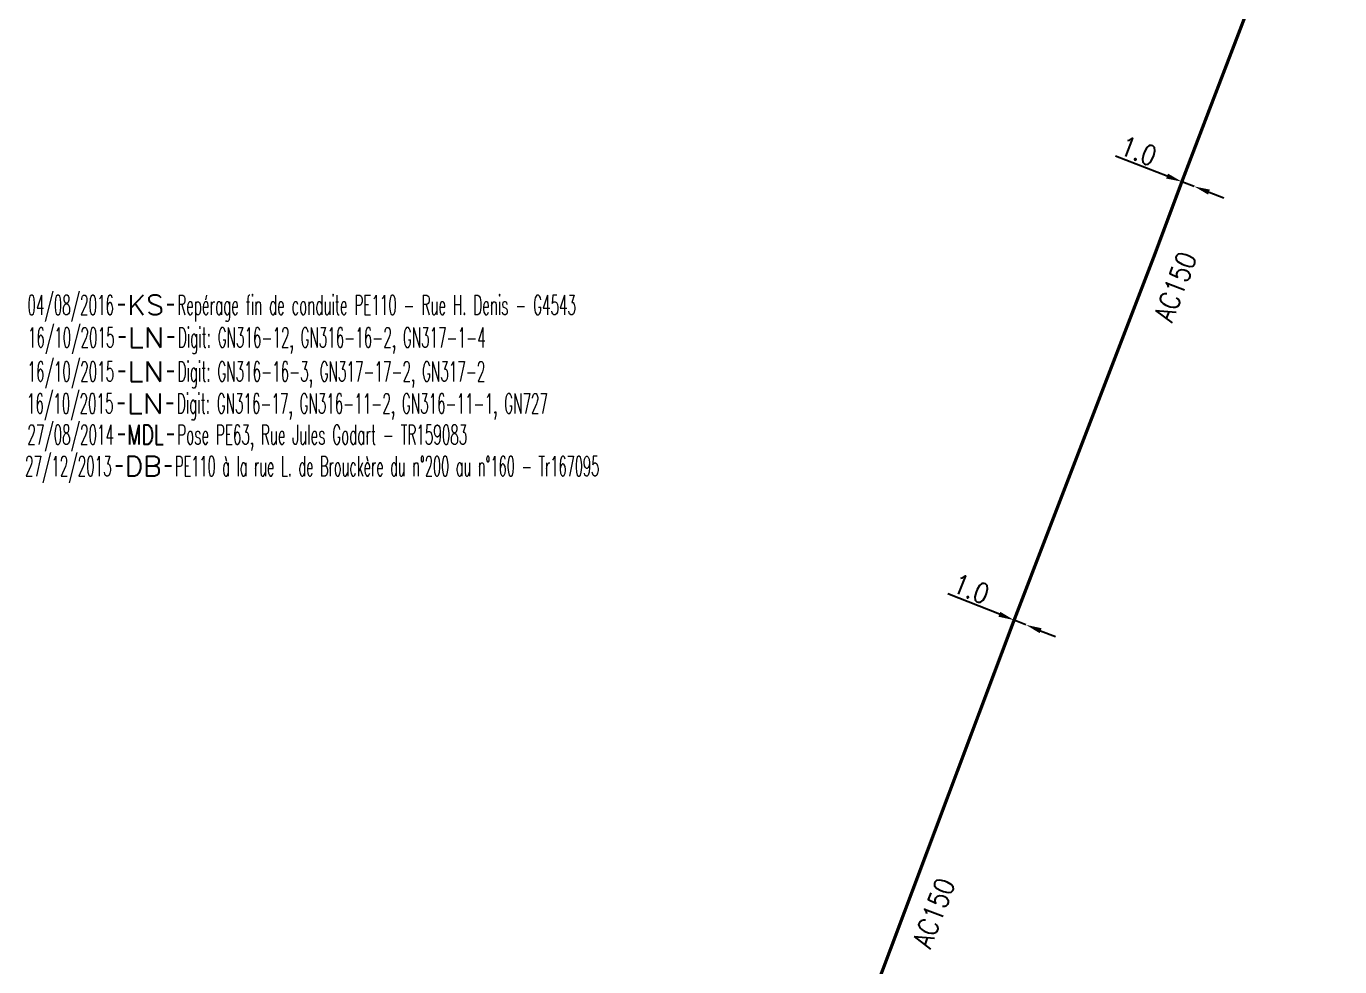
# Model space of a CAD drawing. Header units: millimetres. Extents: x 113999 to 115000, y 123996 to 125006.
# Drawn here: x 114441.4 to 114540.8, y 124723.9 to 124795.1 of the extents above; entities that cross this region are included whole.
import ezdxf
from ezdxf.enums import TextEntityAlignment as Align

# ---------------------------------------------------------------- set-up
doc = ezdxf.new("R2010")
doc.units = ezdxf.units.MM
doc.header["$PDMODE"] = 34
doc.linetypes.add('L_25_AP', pattern=[2000, 1000, 1000])
doc.layers.get('0').update_dxf_attribs({"linetype": 'CONTINUOUS'})
doc.layers.get('Defpoints').update_dxf_attribs({"linetype": 'CONTINUOUS'})
doc.layers.add('L_150', color=1, linetype='CONTINUOUS')
doc.layers.add('L_910', color=7, linetype='CONTINUOUS')
doc.styles.get("Standard").update_dxf_attribs({"font": 'romans.shx', "width": 0.85})
doc.dimstyles.get("Standard").update_dxf_attribs({"dimtxt": 1.5, "dimasz": 1.2, "dimexe": 0.625, "dimexo": 0.625, "dimgap": 0.25, "dimtad": 1, "dimdec": 1, "dimzin": 0, "dimdsep": 46, "dimtxsty": 'Standard', "dimcen": -0.5, "dimadec": 0, "dimazin": 0, "dimtfac": 1, "dimtdec": 1, "dimtmove": 0, "dimatfit": 3, "dimfxl": 0, "dimtolj": 1, "dimtzin": 0, "dimarcsym": 0})

# ---------------------------------------------------------------- blocks, each defined once
blk = doc.blocks.new('*D108')
at = {"layer": 'Defpoints', "color": 0, "linetype": 'Continuous', "transparency": 16777216}
for p in [(114516.162, 124750.111), (114517.053, 124749.756), (114517.053, 124749.756)]:
    blk.add_point(p, dxfattribs=at)
at = {"layer": 'L_150', "color": 0, "linetype": 'Continuous', "lineweight": -2, "transparency": 16777216}
for p, q in [((114515.047, 124750.556), (114511.156, 124752.107)), ((114517.053, 124749.756), (114516.162, 124750.111)), ((114518.168, 124749.311), (114519.283, 124748.867))]:
    blk.add_line(p, q, dxfattribs=at)
at = {"layer": 'L_150', "color": 0, "linetype": 'Continuous', "transparency": 16777216}
for points in [[(114515.121, 124750.741), (114514.973, 124750.37), (114516.162, 124750.111)], [(114518.242, 124749.497), (114518.094, 124749.125), (114517.053, 124749.756)]]:
    blk.add_solid(points, dxfattribs=at)
at = {"layer": 'L_150', "color": 0, "linetype": 'Continuous', "transparency": 16777216, "insert": (114512.914, 124752.482), "char_height": 1.5, "attachment_point": 5, "rotation": 338.26335}
blk.add_mtext('\\A1;1.0', dxfattribs=at)
blk = doc.blocks.new('*D401')
at = {"layer": 'Defpoints', "color": 0, "linetype": 'Continuous', "transparency": 16777216}
for p in [(114528.861, 124783.311), (114529.795, 124782.954), (114529.795, 124782.954)]:
    blk.add_point(p, dxfattribs=at)
at = {"layer": 'L_150', "color": 0, "linetype": 'Continuous', "lineweight": -2, "transparency": 16777216}
for p, q in [((114527.74, 124783.74), (114523.828, 124785.237)), ((114529.795, 124782.954), (114528.861, 124783.311)), ((114530.916, 124782.525), (114532.036, 124782.096))]:
    blk.add_line(p, q, dxfattribs=at)
at = {"layer": 'L_150', "color": 0, "linetype": 'Continuous', "transparency": 16777216}
for points in [[(114527.812, 124783.927), (114527.669, 124783.553), (114528.861, 124783.311)], [(114530.987, 124782.711), (114530.844, 124782.338), (114529.795, 124782.954)]]:
    blk.add_solid(points, dxfattribs=at)
at = {"layer": 'L_150', "color": 0, "linetype": 'Continuous', "transparency": 16777216, "insert": (114525.581, 124785.637), "char_height": 1.5, "attachment_point": 5, "rotation": 339.0594}
blk.add_mtext('\\A1;1.0', dxfattribs=at)
blk = doc.blocks.new('GIS_MODF')
at = {"color": 0, "linetype": 'Continuous', "flags": 128}
for points in [[(-2.176, -0.014), (-1.676, -0.014)], [(1.519, -0.014), (2.019, -0.014)]]:
    blk.add_lwpolyline(points, dxfattribs=at)
at = {"color": 0, "linetype": 'Continuous', "width": 0.5}
blk.add_attdef('DATE', text='', height=1.5, dxfattribs=at).set_placement((-2.502, -0.798), align=Align.RIGHT)
at = {"color": 0, "linetype": 'Continuous', "width": 1.771291}
blk.add_attdef('USER', text='', height=1.5, dxfattribs=at).set_placement((-1.507, -0.798), (1.276, -0.798), align=Align.FIT)
at = {"color": 0, "linetype": 'Continuous', "width": 0.5}
blk.add_attdef('DESC', (2.289, -0.798), '', height=1.5, dxfattribs=at)

msp = doc.modelspace()

# ---------------------------------------------------------------- linework, layer by layer
at = {"layer": 'L_150', "linetype": 'L_25_AP', "ltscale": 0.5, "const_width": 0.25}
msp.add_lwpolyline([(114523.345, 124822.52), (114529.496, 124823.209), (114531.669, 124820.472), (114533.312, 124818.42), (114534.187, 124817.332), (114537.687, 124815.598), (114540.654, 124814.129), (114537.463, 124805.789), (114535.512, 124800.69), (114531.047, 124789.037), (114528.861, 124783.311), (114526.788, 124777.753), (114516.162, 124750.111), (114500.402, 124708.148), (114485.728, 124669.237), (114484.61, 124666.275), (114485.787, 124665.844), (114478.379, 124646.451), (114476.795, 124646.913), (114473.725, 124637.629), (114473.725, 124637.629), (114473.499, 124636.868)], dxfattribs=at)

# ---------------------------------------------------------------- block references
at = {"layer": 'L_910', "ltscale": 0.5}
ref = msp.add_blockref('GIS_MODF', (114450.528, 124774.025), dxfattribs=at)
ref.add_attrib('DATE', '04/08/2016', dxfattribs={"layer": '0', "color": 0, "linetype": 'Continuous', "height": 1.5, "width": 0.5}).set_placement((114448.026, 124773.227), align=Align.RIGHT)
ref.add_attrib('USER', 'KS', dxfattribs={"layer": '0', "color": 0, "linetype": 'Continuous', "height": 1.5, "width": 1.025485}).set_placement((114449.021, 124773.227), (114451.805, 124773.227), align=Align.FIT)
ref.add_attrib('DESC', 'Repérage fin de conduite PE110 - Rue H. Denis - G4543', (114452.817, 124773.227), dxfattribs={"layer": '0', "color": 0, "linetype": 'Continuous', "height": 1.5, "width": 0.5})
ref = msp.add_blockref('GIS_MODF', (114450.565, 124771.567), dxfattribs=at)
ref.add_attrib('DATE', '16/10/2015', dxfattribs={"layer": '0', "color": 0, "linetype": 'Continuous', "height": 1.5, "width": 0.5}).set_placement((114448.063, 124770.768), align=Align.RIGHT)
ref.add_attrib('USER', 'LN', dxfattribs={"layer": '0', "color": 0, "linetype": 'Continuous', "height": 1.5, "width": 1.113383}).set_placement((114449.058, 124770.768), (114451.842, 124770.768), align=Align.FIT)
ref.add_attrib('DESC', 'Digit: GN316-12, GN316-16-2, GN317-1-4', (114452.854, 124770.768), dxfattribs={"layer": '0', "color": 0, "linetype": 'Continuous', "height": 1.5, "width": 0.5})
ref = msp.add_blockref('GIS_MODF', (114450.54, 124768.987), dxfattribs=at)
ref.add_attrib('DATE', '16/10/2015', dxfattribs={"layer": '0', "color": 0, "linetype": 'Continuous', "height": 1.5, "width": 0.5}).set_placement((114448.038, 124768.188), align=Align.RIGHT)
ref.add_attrib('USER', 'LN', dxfattribs={"layer": '0', "color": 0, "linetype": 'Continuous', "height": 1.5, "width": 1.113383}).set_placement((114449.033, 124768.188), (114451.817, 124768.188), align=Align.FIT)
ref.add_attrib('DESC', 'Digit: GN316-16-3, GN317-17-2, GN317-2', (114452.829, 124768.188), dxfattribs={"layer": '0', "color": 0, "linetype": 'Continuous', "height": 1.5, "width": 0.5})
ref = msp.add_blockref('GIS_MODF', (114450.491, 124766.564), dxfattribs=at)
ref.add_attrib('DATE', '16/10/2015', dxfattribs={"layer": '0', "color": 0, "linetype": 'Continuous', "height": 1.5, "width": 0.5}).set_placement((114447.989, 124765.766), align=Align.RIGHT)
ref.add_attrib('USER', 'LN', dxfattribs={"layer": '0', "color": 0, "linetype": 'Continuous', "height": 1.5, "width": 1.113383}).set_placement((114448.984, 124765.766), (114451.767, 124765.766), align=Align.FIT)
ref.add_attrib('DESC', 'Digit: GN316-17, GN316-11-2, GN316-11-1, GN727', (114452.78, 124765.766), dxfattribs={"layer": '0', "color": 0, "linetype": 'Continuous', "height": 1.5, "width": 0.5})
at = {"layer": 'L_910'}
ref = msp.add_blockref('GIS_MODF', (114450.524, 124764.203), dxfattribs=at)
ref.add_attrib('DATE', '27/08/2014', dxfattribs={"layer": '0', "color": 0, "linetype": 'Continuous', "height": 1.5, "width": 0.5}).set_placement((114448.022, 124763.404), align=Align.RIGHT)
ref.add_attrib('USER', 'MDL', dxfattribs={"layer": '0', "color": 0, "linetype": 'Continuous', "height": 1.5, "width": 0.638826}).set_placement((114449.017, 124763.404), (114451.8, 124763.404), align=Align.FIT)
ref.add_attrib('DESC', 'Pose PE63, Rue Jules Godart - TR159083', (114452.813, 124763.404), dxfattribs={"layer": '0', "color": 0, "linetype": 'Continuous', "height": 1.5, "width": 0.5})
ref = msp.add_blockref('GIS_MODF', (114450.346, 124761.816), dxfattribs=at)
ref.add_attrib('DATE', '27/12/2013', dxfattribs={"layer": '0', "color": 0, "linetype": 'Continuous', "height": 1.5, "width": 0.5}).set_placement((114447.844, 124761.018), align=Align.RIGHT)
ref.add_attrib('USER', 'DB', dxfattribs={"layer": '0', "color": 0, "linetype": 'Continuous', "height": 1.5, "width": 0.99919}).set_placement((114448.839, 124761.018), (114451.622, 124761.018), align=Align.FIT)
ref.add_attrib('DESC', 'PE110 à la rue L. de Brouckère du n°200 au n°160 - Tr167095', (114452.635, 124761.018), dxfattribs={"layer": '0', "color": 0, "linetype": 'Continuous', "height": 1.5, "width": 0.48})

# ---------------------------------------------------------------- texts
at = {"layer": 'L_150', "linetype": 'Continuous', "width": 0.85}
for p in [(114528.095, 124772.564), (114509.81, 124725.147)]:
    msp.add_text('AC150', height=1.5, rotation=69.0594, dxfattribs=at).set_placement(p)

# ---------------------------------------------------------------- dimensions: what is measured, and where the dimension line sits
at = {"layer": 'L_150', "linetype": 'Continuous'}
dim = msp.add_linear_dim(base=(114529.795, 124782.954), p1=(114528.861, 124783.311), p2=(114529.795, 124782.954), angle=159.0594, dimstyle='Standard', override={"dimatfit": 0}, dxfattribs=at)
dim.commit()
dim.dimension.update_dxf_attribs({"geometry": '*D401', "text_midpoint": (114525.224, 124784.703), "dimtype": 160})
dim = msp.add_linear_dim(base=(114517.053, 124749.756), p1=(114516.162, 124750.111), p2=(114517.053, 124749.756), angle=158.26335, dimstyle='Standard', dxfattribs=at)
dim.commit()
dim.dimension.update_dxf_attribs({"geometry": '*D108', "text_midpoint": (114512.544, 124751.553), "dimtype": 160})

doc.saveas('drawing.dxf')
